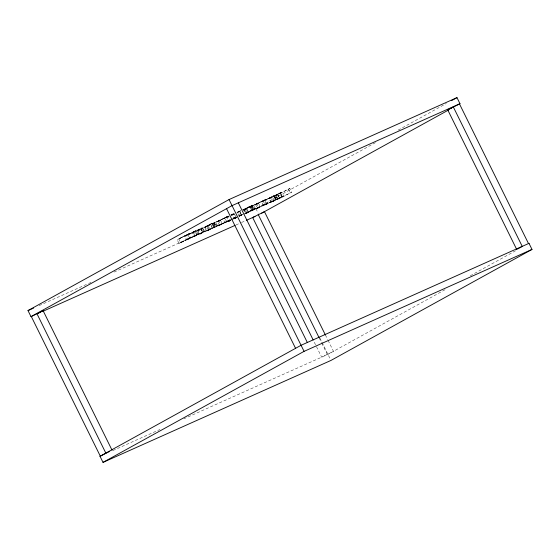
<?xml version="1.0" encoding="UTF-8"?>
<svg xmlns="http://www.w3.org/2000/svg" width="560" height="560" viewBox="0 0 560 560"><rect width="100%" height="100%" fill="white"/><g stroke="black" fill="none" stroke-linecap="round" stroke-linejoin="round"><path stroke-width="0.42" stroke-dasharray="2.8 2.1" d="M202.216 228.165L200.935 228.872L202.748 232.533L204.029 231.826L202.293 227.64L193.837 232.05L195.65 235.711L196.623 235.172L194.81 231.511L193.837 232.05M204.029 231.826L202.293 227.64M239.694 211.4L241.507 215.068L239.694 211.4L237.489 212.702M241.507 215.068L238.553 216.748M277.697 194.411L279.496 198.135L277.697 194.411L271.495 197.659M200.914 228.41L202.643 232.477L200.914 228.41L197.365 230.37M273.959 195.993L276.038 199.577L273.994 195.923L281.75 192.157L283.584 195.846L281.204 197.176L277.067 199.045L275.254 195.377L280.182 192.92L282.296 197.176L276.626 199.822L274.82 196.161L289.863 188.475L291.676 192.143L276.626 199.822M275.765 199.661L283.584 195.846M189.42 233.443L177.191 239.771L179.004 243.432L185.059 240.604L191.191 237.181L189.42 233.443L177.191 239.771M202.72 232.071L199.171 234.031L197.148 229.992L184.926 236.313L186.732 239.974L198.961 233.653L189.56 238.28M228.109 216.146L215.88 222.467L217.693 226.128L223.748 223.3L229.88 219.877L228.109 216.146L215.88 222.467M266.112 199.15L253.883 205.471L255.696 209.139L261.751 206.304L267.883 202.881L266.112 199.15L253.883 205.471M273.84 195.692L261.618 202.013L263.424 205.681L269.479 202.846L275.611 199.423L273.84 195.692L261.618 202.013M244.006 209.419L250.215 206.318L252.028 209.979L245.812 213.08L244.006 209.419L246.323 208.117L252.623 205.135L254.429 208.796L245.35 213.808L243.544 210.147L252.623 205.135M245.812 213.08L254.429 208.796M179.004 243.432L191.233 237.111M184.926 236.313L195.454 230.811L197.302 234.486L188.419 239.155L186.585 235.48L187.607 234.857M186.732 239.974L197.302 234.486M217.693 226.128L229.915 219.807M230.468 220.367C223.916 225.911 220.367 217.861 228.704 216.09M225.421 222.677L230.517 219.751M255.696 209.139L267.925 202.811M263.424 205.681L275.653 199.353M280.182 192.92L278.67 193.781M239.288 216.251C241.458 216.111 238.749 210.602 237.475 212.583M276.374 195.027L269.101 198.653L270.914 202.314L272.524 201.684L278.187 198.688L276.374 195.027L270.669 197.89L272.482 201.558L273.42 201.187M216.755 225.883L208.46 230.307L206.647 226.646L214.942 222.222L216.755 225.883L216.111 226.436L214.298 222.775L214.942 222.222M244.657 209.65L250.698 206.675L252.511 210.336L246.463 213.311L244.657 209.65L252.945 205.226L254.758 208.887L254.114 209.44L252.301 205.779L252.945 205.226M246.463 213.311L254.758 208.887M212.051 224.231L220.304 219.821L222.117 223.482L213.857 227.892L212.051 224.231L212.695 223.671L214.508 227.332L213.857 227.892M250.054 207.235L258.307 202.825L260.12 206.493L251.867 210.896L250.054 207.235L250.698 206.675M251.867 210.896L252.511 210.336M239.155 216.041L237.251 212.373L240.478 210.644M239.064 216.041L242.291 214.312M277.067 199.045L281.995 196.581L280.483 197.442M235.41 218.183C233.387 219.394 231.273 213.857 234.535 213.829M234.479 218.554L236.341 217.49M272.482 201.558L278.187 198.688M242.802 209.503L243.768 209.181L242.914 209.699M243.768 209.181L245.574 212.842L245.161 213.122M281.771 192.185L275.254 195.377M231.098 215.607L233.919 214.039M269.101 198.611L274.225 195.916L276.003 199.598L270.914 202.314M187.761 234.283L178.885 238.952L180.691 242.613L183.904 241.101L189.567 237.944L187.761 234.283L178.85 238.931M195.489 230.825L186.585 235.48M226.45 216.979L217.539 221.634L226.45 216.979L228.256 220.647L222.593 223.797L219.38 225.316L217.539 221.634M231.756 219.583L235.984 217.189L234.143 213.507L231.602 215.012M264.453 199.983L255.577 204.652L257.383 208.32L260.596 206.801L266.259 203.651L264.453 199.983L255.542 204.638M272.181 196.532L263.305 201.201L265.111 204.862L268.324 203.343L273.994 200.193L272.181 196.532L263.277 201.18M180.663 242.599L189.567 237.944M188.419 239.155L189.42 238.518M231.049 219.961C226.73 224.931 222.32 216.979 228.977 216.069M219.38 225.316L228.256 220.647M227.08 221.837L231.357 219.422M257.355 208.299L266.259 203.651M265.083 204.841L273.994 200.193M279.496 198.135L273.308 201.327M206.647 226.646L212.261 223.181L214.067 226.849L208.46 230.307M205.268 227.262L206.871 226.282L208.684 229.943L207.081 230.923L205.268 227.262L212.695 223.671M207.522 225.883L210.217 224.224L212.03 227.885L209.335 229.544L207.522 225.883L204.351 227.297L206.157 230.965M233.072 219.149L236.796 217.175M236.747 216.958L233.646 218.687M242.872 209.839L250.033 206.29M234.101 213.773L230.727 215.621M191.94 233.226L195.062 231.497L196.868 235.165L193.746 236.887L191.94 233.226L200.935 228.872M239.372 211.498L240.478 210.959M204.099 231.301L197.848 234.626L196.035 230.958M193.746 236.887L198.198 234.57L196.385 230.909M243.523 210.014L245.56 208.887L247.366 212.555L243.985 214.424M241.185 215.166L242.291 214.62M274.82 196.161L289.863 188.475M114.072 272.083L255.927 208.642L376.712 141.946M398.118 130.13L446.278 103.537M282.296 197.176L291.676 192.143M328.083 340.396L333.48 351.316L321.685 357.175L313.586 340.788M445.046 289.709L327.95 354.368L183.862 418.81M470.26 275.786L516.11 250.467M187.747 234.619L197.148 229.992M236.796 212.429L240.779 210.427M238.602 216.097L242.585 214.088M245.196 213.213L251.846 209.951M229.236 216.3L225.267 218.176M198.023 230.503L199.465 229.859L201.278 233.52L199.836 234.164L198.023 230.503L212.261 223.181M199.465 229.859L206.871 226.282M204.351 227.297L210.217 224.224M199.836 234.164L214.067 226.849M243.005 214.165L238.854 216.272M230.986 214.998L234.143 213.507M232.792 218.659L235.984 217.189M214.298 222.775L220.304 219.821M252.301 205.779L258.307 202.825M207.081 230.923L214.508 227.332M216.111 226.436L222.117 223.482M254.114 209.44L260.12 206.493M230.776 215.005L234.451 213.241M228.655 216.699L223.615 219.009M240.667 210.777L237.041 212.611M233.555 218.183L236.257 216.902M278.488 193.963L277.417 194.488L279.223 198.149L280.294 197.624M236.831 217.518L233.072 219.275M234.514 214.095L231.266 215.614M233.492 214.655L234.304 214.277M235.298 218.323L236.117 217.938M245.56 208.887L242.816 210.091M39.158 305.585L87.773 283.843M88.571 283.493L90.958 282.422M208.684 229.943L204.75 231.7L202.937 228.039M235.935 225.001L240.709 222.866M241.507 222.509L245.49 220.724M112.959 450.52L159.957 429.499M245.259 213.486L246.204 213.073M271.607 197.519L270.669 197.89M233.604 214.515L232.666 214.886M245.07 212.975L245.574 212.842M288.498 189.091L290.304 192.752M280.784 193.494L282.597 197.155M275.891 195.566L277.704 199.227M325.381 334.936L327.698 339.612M256.711 203.539L258.524 207.207M255.927 208.642L258.181 213.199M319.851 337.988L330.575 359.681M319.116 337.736L321.426 342.419M321.811 343.196L327.215 354.123M252.224 205.912L254.03 209.573M251.468 205.891L253.274 209.552M251.524 206.577L253.337 210.238M250.782 206.549L252.588 210.21M246.589 208.32L248.395 211.981M246.253 208.936L248.059 212.597M218.708 220.535L220.521 224.203M214.221 222.908L216.027 226.569M213.465 222.88L215.271 226.548M213.521 223.573L215.334 227.234M212.779 223.545L214.585 227.206M210.574 223.937L212.38 227.598M208.25 225.932L210.056 229.593M201.019 228.207L202.832 231.875M193.263 232.631L195.076 236.292"/><path stroke-width="0.84" d="M112.112 450.317L43.092 310.66L31.003 316.652L28 310.576L229.047 199.556L456.974 97.622L459.977 103.698L447.699 109.816L516.719 249.473M31.003 316.652L232.071 205.618L459.977 103.698M238.315 202.832L307.335 342.482M38.255 313.334L43.092 310.66M451.626 100.583L456.974 97.622M325.381 334.936L264.46 211.666L252.665 217.518L313.201 340.011M261.695 213.192L448.616 109.97M100.023 456.302L301.098 345.268L528.997 243.348L532 249.424L330.953 360.444L103.026 462.378L100.023 456.302L109.76 451.367M103.026 462.378L304.073 351.358L532 249.424M517.412 249.095L522.249 246.421L453.229 106.764M528.997 243.348L528.521 243.614L459.494 103.964M447.699 109.816L451.619 108.066M28 310.576L33.579 308.084M43.141 311.22L235.137 225.358M246.288 220.367L255.01 216.468M258.188 214.466L319.116 337.736M229.047 199.556L304.073 351.358M226.548 208.67L295.568 348.32M36.82 313.467L105.847 453.117M31.29 316.519L100.317 456.169"/></g></svg>
